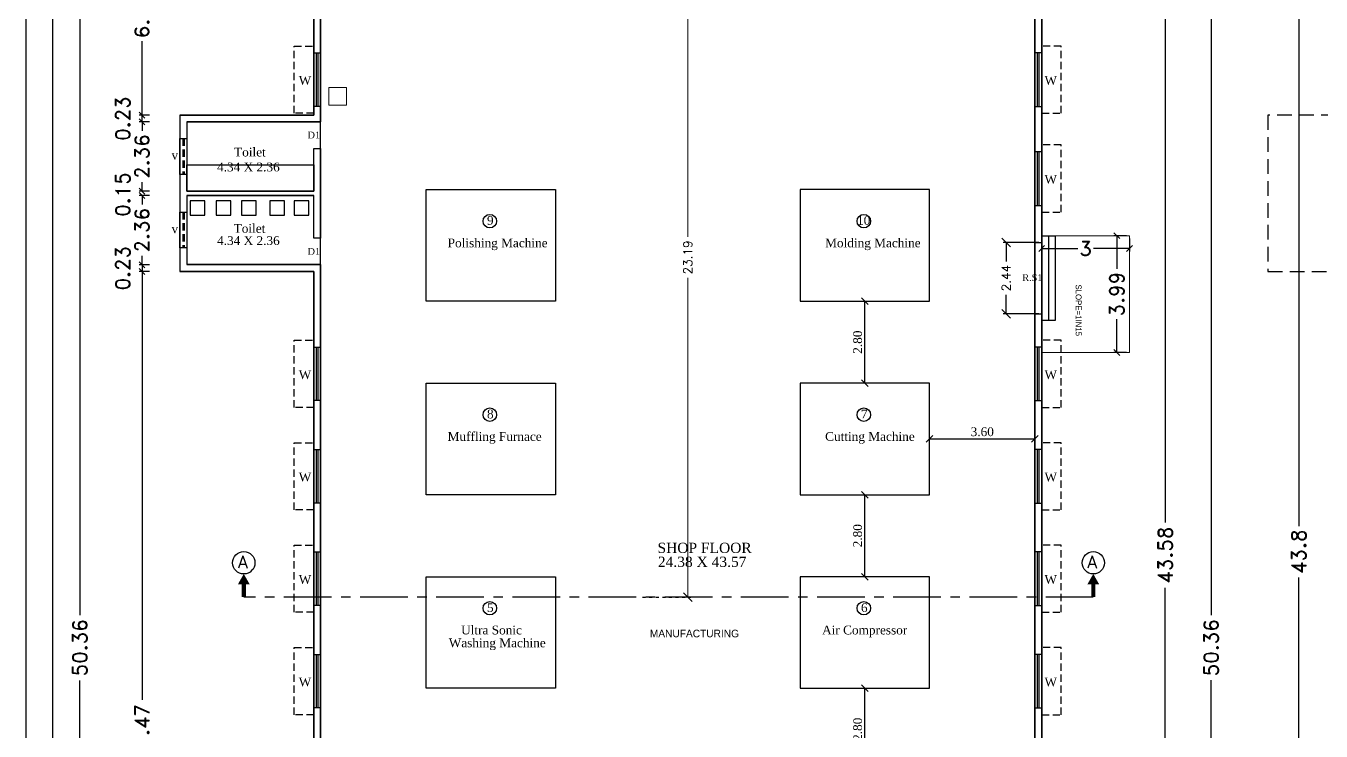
# Model space of a CAD drawing. Header units: metres. Extents: x 0 to 2856, y 0 to 1718.
# Drawn here: x 2689.32 to 2733.53, y 1627.21 to 1651.28 of the extents above; entities that cross this region are included whole.
import ezdxf
from ezdxf.enums import TextEntityAlignment as Align

# ---------------------------------------------------------------- set-up
doc = ezdxf.new("R2010")
doc.units = ezdxf.units.M
doc.header["$MEASUREMENT"] = 0
for name, pattern in [('CENTER', [2, 1.25, -0.25, 0.25, -0.25]), ('DOT2', [0.125, 0, -0.125]), ('HIDDEN', [0.375, 0.25, -0.125])]:
    doc.linetypes.add(name, pattern=pattern)
for name, color, linetype, lineweight in [('BLK_1_DA_RAMP_1', 1, 'Continuous', 0), ('BLK_1_FLR_0_DRINKING_WATER', 7, 'Continuous', 5), ('DIST_EXIT', 7, 'Continuous', 0)]:
    doc.layers.add(name, color=color, linetype=linetype, lineweight=lineweight)
doc.layers.add('BLK_1_FLR_0_BLT_UP_AREA', color=45, linetype='Continuous', plot=False)
for name, color, linetype in [('BLK_1_FLR_0_CARPET_AREA', 10, 'Continuous'), ('BLK_1_FLR_0_EXIT_WIDTH_DOOR', 2, 'Continuous'), ('BLK_1_FLR_0_REGULAR_ROOM_1', 4, 'Continuous'), ('BLK_1_FLR_0_URINAL', 235, 'Continuous'), ('BLK_1_FLR_0_WASH', 60, 'Continuous'), ('cen', 1, 'Continuous'), ('dim', 12, 'Continuous'), ('hid', 174, 'HIDDEN'), ('text', 7, 'Continuous'), ('TEXT1', 7, 'Continuous')]:
    doc.layers.add(name, color=color, linetype=linetype)
doc.styles.add('Ar Bold', font='times.ttf', dxfattribs={"width": 0.6, "height": 0.3})
doc.styles.add('J2', font='swissel.ttf', dxfattribs={"height": 4.75})
doc.styles.add('rd', font='romand.shx')
doc.styles.add('Tahoma', font='times.ttf', dxfattribs={"height": 0.3})
doc.dimstyles.new('Side open 400', dxfattribs={"dimtxt": 0.3, "dimasz": 0.18, "dimexe": 0.18, "dimexo": 0.0625, "dimgap": 0.09, "dimtad": 0, "dimzin": 4, "dimdsep": 46, "dimtxsty": 'Ar Bold', "dimblk": 'OBLIQUE', "dimcen": 0.09, "dimse1": 1, "dimse2": 1, "dimclrd": 8, "dimadec": 0, "dimazin": 0, "dimtfac": 1, "dimtix": 1, "dimtofl": 0, "dimtmove": 2, "dimatfit": 0, "dimfxl": 0, "dimtzin": 0, "dimarcsym": 0})
doc.dimstyles.get("Standard").update_dxf_attribs({"dimtxt": 3, "dimasz": 3, "dimexe": 1, "dimexo": 1, "dimgap": 0.09, "dimtad": 0, "dimdec": 4, "dimzin": 2, "dimdsep": 46, "dimlunit": 4, "dimtxsty": 'rd', "dimblk": 'OBLIQUE', "dimcen": 0.09, "dimclrd": 12, "dimclre": 12, "dimclrt": 5, "dimadec": 0, "dimazin": 0, "dimtfac": 1, "dimtdec": 4, "dimtix": 1, "dimtmove": 2, "dimatfit": 3, "dimfxl": 0, "dimtolj": 1, "dimtzin": 0, "dimarcsym": 0})

# ---------------------------------------------------------------- blocks, each defined once
blk = doc.blocks.new('A$C11E83227')
at = {"layer": 'cen'}
blk.add_lwpolyline([(0, 1.22), (0.23, 1.22), (0.23, 0), (0, 0)], close=True, dxfattribs=at)
at = {"layer": 'hid', "linetype": 'HIDDEN'}
for p, q in [((0.096, 1.22), (0.096, 0)), ((0.142, 1.22), (0.142, 0))]:
    blk.add_line(p, q, dxfattribs=at)
blk = doc.blocks.new('A$C6815115D')
at = {"layer": 'cen'}
for p, q in [((0.23, 0.145), (2.06, 0.145)), ((0.23, 0.09), (2.06, 0.09))]:
    blk.add_line(p, q, dxfattribs=at)
blk.add_lwpolyline([(0.23, 0.23), (2.06, 0.23), (2.06, 0), (0.23, 0)], close=True, dxfattribs=at)
at = {"layer": 'hid', "linetype": 'HIDDEN'}
blk.add_lwpolyline([(0, 0.23), (0, 0.9), (2.29, 0.9), (2.29, 0.23)], dxfattribs=at)
blk = doc.blocks.new('_Oblique')
at = {"color": 0, "linetype": 'ByBlock', "lineweight": -2}
blk.add_line((-0.5, -0.5), (0.5, 0.5), dxfattribs=at)
blk = doc.blocks.new('*D205')
at = {"color": 8, "lineweight": -2}
blk.add_line((2717.952, 1625.873), (2717.952, 1628.673), dxfattribs=at)
at = {"layer": 'Defpoints', "color": 0}
for p in [(2717.952, 1628.673), (2717.952, 1628.673), (2717.952, 1625.873)]:
    blk.add_point(p, dxfattribs=at)
at = {"color": 8, "lineweight": -2, "xscale": 0.23, "yscale": 0.23, "zscale": 0.23}
for p, rotation in [((2717.952, 1628.673), 90), ((2717.952, 1625.873), 270)]:
    blk.add_blockref('_Oblique', p, dxfattribs=dict(at, rotation=rotation))
at = {"insert": (2717.709, 1627.273), "char_height": 0.3, "attachment_point": 5, "rotation": 90, "style": 'Tahoma'}
blk.add_mtext('2.80', dxfattribs=at)
blk = doc.blocks.new('*D206')
at = {"color": 8, "lineweight": -2}
blk.add_line((2717.952, 1632.48), (2717.952, 1635.28), dxfattribs=at)
at = {"layer": 'Defpoints', "color": 0}
for p in [(2717.952, 1635.28), (2717.952, 1635.28), (2717.952, 1632.48)]:
    blk.add_point(p, dxfattribs=at)
at = {"color": 8, "lineweight": -2, "xscale": 0.23, "yscale": 0.23, "zscale": 0.23}
for p, rotation in [((2717.952, 1635.28), 90), ((2717.952, 1632.48), 270)]:
    blk.add_blockref('_Oblique', p, dxfattribs=dict(at, rotation=rotation))
at = {"insert": (2717.709, 1633.88), "char_height": 0.3, "attachment_point": 5, "rotation": 90, "style": 'Tahoma'}
blk.add_mtext('2.80', dxfattribs=at)
blk = doc.blocks.new('*D207')
at = {"color": 8, "lineweight": -2}
blk.add_line((2717.952, 1639.087), (2717.952, 1641.887), dxfattribs=at)
at = {"layer": 'Defpoints', "color": 0}
for p in [(2717.952, 1641.887), (2717.952, 1641.887), (2717.952, 1639.087)]:
    blk.add_point(p, dxfattribs=at)
at = {"color": 8, "lineweight": -2, "xscale": 0.23, "yscale": 0.23, "zscale": 0.23}
for p, rotation in [((2717.952, 1641.887), 90), ((2717.952, 1639.087), 270)]:
    blk.add_blockref('_Oblique', p, dxfattribs=dict(at, rotation=rotation))
at = {"insert": (2717.709, 1640.487), "char_height": 0.3, "attachment_point": 5, "rotation": 90, "style": 'Tahoma'}
blk.add_mtext('2.80', dxfattribs=at)
blk = doc.blocks.new('*D208')
at = {"color": 8, "lineweight": -2}
blk.add_line((2720.164, 1637.183), (2723.76, 1637.183), dxfattribs=at)
at = {"layer": 'Defpoints', "color": 0}
for p in [(2720.164, 1637.183), (2723.76, 1637.183), (2723.76, 1637.183)]:
    blk.add_point(p, dxfattribs=at)
at = {"color": 8, "lineweight": -2, "xscale": 0.23, "yscale": 0.23, "zscale": 0.23, "rotation": 180}
blk.add_blockref('_Oblique', (2720.164, 1637.183), dxfattribs=at)
at = {"color": 8, "lineweight": -2, "xscale": 0.23, "yscale": 0.23, "zscale": 0.23}
blk.add_blockref('_Oblique', (2723.76, 1637.183), dxfattribs=at)
at = {"insert": (2721.962, 1637.426), "char_height": 0.3, "attachment_point": 5, "style": 'Tahoma'}
blk.add_mtext('3.60', dxfattribs=at)
blk = doc.blocks.new('*D137')
at = {"layer": 'Defpoints', "color": 0}
for p in [(2727.851, 1655.007), (2728.21, 1655.007), (2727.851, 1611.43)]:
    blk.add_point(p, dxfattribs=at)
at = {"layer": 'dim', "color": 12, "lineweight": -2}
for p, q in [((2727.951, 1655.007), (2728.31, 1655.007)), ((2728.21, 1655.007), (2728.21, 1634.33)), ((2728.21, 1611.43), (2728.21, 1632.106)), ((2727.951, 1611.43), (2728.31, 1611.43))]:
    blk.add_line(p, q, dxfattribs=at)
at = {"layer": 'dim', "color": 12, "lineweight": -2, "xscale": 0.2, "yscale": 0.2, "zscale": 0.2}
for p, rotation in [((2728.21, 1655.007), 90), ((2728.21, 1611.43), 270)]:
    blk.add_blockref('_Oblique', p, dxfattribs=dict(at, rotation=rotation))
at = {"layer": 'dim', "color": 7, "insert": (2728.21, 1633.218), "char_height": 0.5, "attachment_point": 5, "rotation": 90, "style": 'rd'}
blk.add_mtext('\\A1;43.58', dxfattribs=at)
blk = doc.blocks.new('*D139')
at = {"layer": 'Defpoints', "color": 0}
for p in [(2729.417, 1655.236), (2729.776, 1655.236), (2729.417, 1604.878)]:
    blk.add_point(p, dxfattribs=at)
at = {"layer": 'dim', "color": 12, "lineweight": -2}
for p, q in [((2729.517, 1655.236), (2729.876, 1655.236)), ((2729.776, 1655.236), (2729.776, 1631.169)), ((2729.776, 1604.878), (2729.776, 1628.945)), ((2729.517, 1604.878), (2729.876, 1604.878))]:
    blk.add_line(p, q, dxfattribs=at)
at = {"layer": 'dim', "color": 12, "lineweight": -2, "xscale": 0.2, "yscale": 0.2, "zscale": 0.2}
for p, rotation in [((2729.776, 1655.236), 90), ((2729.776, 1604.878), 270)]:
    blk.add_blockref('_Oblique', p, dxfattribs=dict(at, rotation=rotation))
at = {"layer": 'dim', "color": 7, "insert": (2729.776, 1630.057), "char_height": 0.5, "attachment_point": 5, "rotation": 90, "style": 'rd'}
blk.add_mtext('\\A1;50.36', dxfattribs=at)
blk = doc.blocks.new('*D143')
at = {"layer": 'Defpoints', "color": 0}
for p in [(2693.281, 1655.006), (2693.64, 1655.006), (2693.64, 1648.234)]:
    blk.add_point(p, dxfattribs=at)
at = {"layer": 'dim', "color": 12, "lineweight": -2}
for p, q in [((2693.54, 1655.006), (2693.181, 1655.006)), ((2693.281, 1655.006), (2693.281, 1652.482)), ((2693.281, 1648.234), (2693.281, 1650.758)), ((2693.54, 1648.234), (2693.181, 1648.234))]:
    blk.add_line(p, q, dxfattribs=at)
at = {"layer": 'dim', "color": 12, "lineweight": -2, "xscale": 0.2, "yscale": 0.2, "zscale": 0.2}
for p, rotation in [((2693.281, 1655.006), 90), ((2693.281, 1648.234), 270)]:
    blk.add_blockref('_Oblique', p, dxfattribs=dict(at, rotation=rotation))
at = {"layer": 'dim', "color": 7, "insert": (2693.281, 1651.62), "char_height": 0.5, "attachment_point": 5, "rotation": 90, "style": 'rd'}
blk.add_mtext('\\A1;6.77', dxfattribs=at)
blk = doc.blocks.new('*D147')
at = {"layer": 'Defpoints', "color": 0}
for p in [(2693.281, 1648.234), (2693.64, 1648.234), (2693.64, 1648.006)]:
    blk.add_point(p, dxfattribs=at)
at = {"layer": 'dim', "color": 12, "lineweight": -2}
for p, q in [((2693.54, 1648.234), (2693.181, 1648.234)), ((2693.281, 1648.006), (2693.281, 1648.234)), ((2693.54, 1648.006), (2693.181, 1648.006))]:
    blk.add_line(p, q, dxfattribs=at)
at = {"layer": 'dim', "color": 12, "lineweight": -2, "xscale": 0.2, "yscale": 0.2, "zscale": 0.2}
for p, rotation in [((2693.281, 1648.234), 90), ((2693.281, 1648.006), 270)]:
    blk.add_blockref('_Oblique', p, dxfattribs=dict(at, rotation=rotation))
at = {"layer": 'dim', "color": 7, "insert": (2692.623, 1648.12), "char_height": 0.5, "attachment_point": 5, "rotation": 90, "style": 'rd'}
blk.add_mtext('\\A1;0.23', dxfattribs=at)
blk = doc.blocks.new('*D148')
at = {"layer": 'Defpoints', "color": 0}
for p in [(2693.281, 1648.006), (2693.64, 1648.006), (2693.64, 1645.642)]:
    blk.add_point(p, dxfattribs=at)
at = {"layer": 'dim', "color": 12, "lineweight": -2}
for p, q in [((2693.54, 1648.006), (2693.181, 1648.006)), ((2693.281, 1648.006), (2693.281, 1647.698)), ((2693.281, 1645.642), (2693.281, 1645.95)), ((2693.54, 1645.642), (2693.181, 1645.642))]:
    blk.add_line(p, q, dxfattribs=at)
at = {"layer": 'dim', "color": 12, "lineweight": -2, "xscale": 0.2, "yscale": 0.2, "zscale": 0.2}
for p, rotation in [((2693.281, 1648.006), 90), ((2693.281, 1645.642), 270)]:
    blk.add_blockref('_Oblique', p, dxfattribs=dict(at, rotation=rotation))
at = {"layer": 'dim', "color": 7, "insert": (2693.281, 1646.824), "char_height": 0.5, "attachment_point": 5, "rotation": 90, "style": 'rd'}
blk.add_mtext('\\A1;2.36', dxfattribs=at)
blk = doc.blocks.new('*D149')
at = {"layer": 'Defpoints', "color": 0}
for p in [(2693.281, 1645.642), (2693.64, 1645.642), (2693.64, 1645.492)]:
    blk.add_point(p, dxfattribs=at)
at = {"layer": 'dim', "color": 12, "lineweight": -2}
for p, q in [((2693.54, 1645.642), (2693.181, 1645.642)), ((2693.54, 1645.492), (2693.181, 1645.492)), ((2693.281, 1645.642), (2693.281, 1645.842)), ((2693.281, 1645.492), (2693.281, 1645.292))]:
    blk.add_line(p, q, dxfattribs=at)
at = {"layer": 'dim', "color": 12, "lineweight": -2, "xscale": 0.2, "yscale": 0.2, "zscale": 0.2}
for p, rotation in [((2693.281, 1645.642), 270), ((2693.281, 1645.492), 90)]:
    blk.add_blockref('_Oblique', p, dxfattribs=dict(at, rotation=rotation))
at = {"layer": 'dim', "color": 7, "insert": (2692.623, 1645.528), "char_height": 0.5, "attachment_point": 5, "rotation": 90, "style": 'rd'}
blk.add_mtext('\\A1;0.15', dxfattribs=at)
blk = doc.blocks.new('*D150')
at = {"layer": 'Defpoints', "color": 0}
for p in [(2693.281, 1642.9), (2693.64, 1643.129), (2693.64, 1642.9)]:
    blk.add_point(p, dxfattribs=at)
at = {"layer": 'dim', "color": 12, "lineweight": -2}
for p, q in [((2693.54, 1643.129), (2693.181, 1643.129)), ((2693.54, 1642.9), (2693.181, 1642.9)), ((2693.281, 1643.129), (2693.281, 1642.9))]:
    blk.add_line(p, q, dxfattribs=at)
at = {"layer": 'dim', "color": 12, "lineweight": -2, "xscale": 0.2, "yscale": 0.2, "zscale": 0.2}
for p, rotation in [((2693.281, 1643.129), 90), ((2693.281, 1642.9), 270)]:
    blk.add_blockref('_Oblique', p, dxfattribs=dict(at, rotation=rotation))
at = {"layer": 'dim', "color": 7, "insert": (2692.623, 1643.014), "char_height": 0.5, "attachment_point": 5, "rotation": 90, "style": 'rd'}
blk.add_mtext('\\A1;0.23', dxfattribs=at)
blk = doc.blocks.new('*D151')
at = {"layer": 'Defpoints', "color": 0}
for p in [(2693.64, 1645.492), (2693.281, 1643.129), (2693.64, 1643.129)]:
    blk.add_point(p, dxfattribs=at)
at = {"layer": 'dim', "color": 12, "lineweight": -2}
for p, q in [((2693.54, 1645.492), (2693.181, 1645.492)), ((2693.281, 1645.492), (2693.281, 1645.184)), ((2693.281, 1643.129), (2693.281, 1643.437)), ((2693.54, 1643.129), (2693.181, 1643.129))]:
    blk.add_line(p, q, dxfattribs=at)
at = {"layer": 'dim', "color": 12, "lineweight": -2, "xscale": 0.2, "yscale": 0.2, "zscale": 0.2}
for p, rotation in [((2693.281, 1645.492), 90), ((2693.281, 1643.129), 270)]:
    blk.add_blockref('_Oblique', p, dxfattribs=dict(at, rotation=rotation))
at = {"layer": 'dim', "color": 7, "insert": (2693.281, 1644.31), "char_height": 0.5, "attachment_point": 5, "rotation": 90, "style": 'rd'}
blk.add_mtext('\\A1;2.36', dxfattribs=at)
blk = doc.blocks.new('*D152')
at = {"layer": 'Defpoints', "color": 0}
for p in [(2691.161, 1655.234), (2691.52, 1655.234), (2691.52, 1604.876)]:
    blk.add_point(p, dxfattribs=at)
at = {"layer": 'dim', "color": 12, "lineweight": -2}
for p, q in [((2691.42, 1655.234), (2691.061, 1655.234)), ((2691.161, 1655.234), (2691.161, 1631.167)), ((2691.161, 1604.876), (2691.161, 1628.943)), ((2691.42, 1604.876), (2691.061, 1604.876))]:
    blk.add_line(p, q, dxfattribs=at)
at = {"layer": 'dim', "color": 12, "lineweight": -2, "xscale": 0.2, "yscale": 0.2, "zscale": 0.2}
for p, rotation in [((2691.161, 1655.234), 90), ((2691.161, 1604.876), 270)]:
    blk.add_blockref('_Oblique', p, dxfattribs=dict(at, rotation=rotation))
at = {"layer": 'dim', "color": 7, "insert": (2691.161, 1630.055), "char_height": 0.5, "attachment_point": 5, "rotation": 90, "style": 'rd'}
blk.add_mtext('\\A1;50.36', dxfattribs=at)
blk = doc.blocks.new('*D153')
at = {"layer": 'Defpoints', "color": 0}
for p in [(2693.64, 1642.9), (2693.281, 1611.428), (2693.64, 1611.428)]:
    blk.add_point(p, dxfattribs=at)
at = {"layer": 'dim', "color": 12, "lineweight": -2}
for p, q in [((2693.54, 1642.9), (2693.181, 1642.9)), ((2693.281, 1642.9), (2693.281, 1628.276)), ((2693.281, 1611.428), (2693.281, 1626.052)), ((2693.54, 1611.428), (2693.181, 1611.428))]:
    blk.add_line(p, q, dxfattribs=at)
at = {"layer": 'dim', "color": 12, "lineweight": -2, "xscale": 0.2, "yscale": 0.2, "zscale": 0.2}
for p, rotation in [((2693.281, 1642.9), 90), ((2693.281, 1611.428), 270)]:
    blk.add_blockref('_Oblique', p, dxfattribs=dict(at, rotation=rotation))
at = {"layer": 'dim', "color": 7, "insert": (2693.281, 1627.164), "char_height": 0.5, "attachment_point": 5, "rotation": 90, "style": 'rd'}
blk.add_mtext('\\A1;31.47', dxfattribs=at)
blk = doc.blocks.new('*D174')
at = {"layer": 'Defpoints', "color": 0}
for p in [(2733.123, 1655.236), (2732.763, 1611.431), (2733.123, 1611.431)]:
    blk.add_point(p, dxfattribs=at)
at = {"layer": 'dim', "color": 12, "lineweight": -2}
for p, q in [((2733.023, 1655.236), (2732.663, 1655.236)), ((2732.763, 1655.236), (2732.763, 1634.207)), ((2732.763, 1611.431), (2732.763, 1632.459)), ((2733.023, 1611.431), (2732.663, 1611.431))]:
    blk.add_line(p, q, dxfattribs=at)
at = {"layer": 'dim', "color": 12, "lineweight": -2, "xscale": 0.2, "yscale": 0.2, "zscale": 0.2}
for p, rotation in [((2732.763, 1655.236), 90), ((2732.763, 1611.431), 270)]:
    blk.add_blockref('_Oblique', p, dxfattribs=dict(at, rotation=rotation))
at = {"layer": 'dim', "color": 7, "insert": (2732.763, 1633.333), "char_height": 0.5, "attachment_point": 5, "rotation": 90, "style": 'rd'}
blk.add_mtext('\\A1;43.8', dxfattribs=at)
blk = doc.blocks.new('*D104')
at = {"layer": 'BLK_1_FLR_0_EXIT_WIDTH_DOOR', "color": 12, "lineweight": -2}
for p, q in [((2723.89, 1643.892), (2722.675, 1643.892)), ((2722.775, 1643.892), (2722.775, 1643.244)), ((2722.775, 1641.454), (2722.775, 1642.102)), ((2723.89, 1641.454), (2722.675, 1641.454))]:
    blk.add_line(p, q, dxfattribs=at)
at = {"layer": 'Defpoints', "color": 0}
for p in [(2723.99, 1643.892), (2722.775, 1641.454), (2723.99, 1641.454)]:
    blk.add_point(p, dxfattribs=at)
at = {"layer": 'BLK_1_FLR_0_EXIT_WIDTH_DOOR', "color": 12, "lineweight": -2, "xscale": 0.3, "yscale": 0.3, "zscale": 0.3}
for p, rotation in [((2722.775, 1643.892), 90), ((2722.775, 1641.454), 270)]:
    blk.add_blockref('_Oblique', p, dxfattribs=dict(at, rotation=rotation))
at = {"layer": 'BLK_1_FLR_0_EXIT_WIDTH_DOOR', "color": 7, "insert": (2722.775, 1642.673), "char_height": 0.3, "attachment_point": 5, "rotation": 90, "style": 'rd'}
blk.add_mtext('\\A1;2.44', dxfattribs=at)
blk = doc.blocks.new('*D229')
at = {"layer": 'Defpoints', "color": 0}
for p in [(2711.245, 1654.975), (2711.909, 1654.975), (2710.269, 1631.783)]:
    blk.add_point(p, dxfattribs=at)
at = {"layer": 'DIST_EXIT', "linetype": 'DOT2', "lineweight": -2}
for p, q in [((2711.345, 1654.975), (2712.009, 1654.975)), ((2710.369, 1631.783), (2712.009, 1631.783))]:
    blk.add_line(p, q, dxfattribs=at)
at = {"layer": 'DIST_EXIT'}
for p, q in [((2711.909, 1654.975), (2711.909, 1644.079)), ((2711.909, 1631.783), (2711.909, 1642.679))]:
    blk.add_line(p, q, dxfattribs=at)
at = {"layer": 'DIST_EXIT', "xscale": 0.3, "yscale": 0.3, "zscale": 0.3}
for p, rotation in [((2711.909, 1654.975), 90), ((2711.909, 1631.783), 270)]:
    blk.add_blockref('_Oblique', p, dxfattribs=dict(at, rotation=rotation))
at = {"layer": 'DIST_EXIT', "insert": (2711.909, 1643.379), "char_height": 0.3, "attachment_point": 5, "rotation": 90, "style": 'rd'}
blk.add_mtext('\\A1;23.19', dxfattribs=at)
blk = doc.blocks.new('*D266')
at = {"layer": 'BLK_1_DA_RAMP_1', "color": 1, "lineweight": -2}
for p, q in [((2723.99, 1644.021), (2723.99, 1643.582)), ((2726.99, 1644.021), (2726.99, 1643.582)), ((2723.99, 1643.682), (2725.223, 1643.682)), ((2726.99, 1643.682), (2725.757, 1643.682))]:
    blk.add_line(p, q, dxfattribs=at)
at = {"layer": 'Defpoints', "color": 0}
for p in [(2723.99, 1644.121), (2726.99, 1644.121), (2723.99, 1643.682)]:
    blk.add_point(p, dxfattribs=at)
at = {"layer": 'BLK_1_DA_RAMP_1', "color": 1, "lineweight": -2, "xscale": 0.2, "yscale": 0.2, "zscale": 0.2, "rotation": 180}
blk.add_blockref('_Oblique', (2723.99, 1643.682), dxfattribs=at)
at = {"layer": 'BLK_1_DA_RAMP_1', "color": 1, "lineweight": -2, "xscale": 0.2, "yscale": 0.2, "zscale": 0.2}
blk.add_blockref('_Oblique', (2726.99, 1643.682), dxfattribs=at)
at = {"layer": 'BLK_1_DA_RAMP_1', "color": 1, "insert": (2725.49, 1643.682), "char_height": 0.5, "attachment_point": 5, "style": 'rd'}
blk.add_mtext('\\A1;3', dxfattribs=at)
blk = doc.blocks.new('*D267')
at = {"layer": 'BLK_1_DA_RAMP_1', "color": 2, "lineweight": -2}
for p, q in [((2726.89, 1644.121), (2726.455, 1644.121)), ((2726.555, 1644.121), (2726.555, 1642.989)), ((2726.555, 1640.134), (2726.555, 1641.266)), ((2726.89, 1640.134), (2726.455, 1640.134))]:
    blk.add_line(p, q, dxfattribs=at)
at = {"layer": 'Defpoints', "color": 0}
for p in [(2726.555, 1644.121), (2726.99, 1644.121), (2726.99, 1640.134)]:
    blk.add_point(p, dxfattribs=at)
at = {"layer": 'BLK_1_DA_RAMP_1', "color": 2, "lineweight": -2, "xscale": 0.2, "yscale": 0.2, "zscale": 0.2}
for p, rotation in [((2726.555, 1644.121), 90), ((2726.555, 1640.134), 270)]:
    blk.add_blockref('_Oblique', p, dxfattribs=dict(at, rotation=rotation))
at = {"layer": 'BLK_1_DA_RAMP_1', "color": 2, "insert": (2726.555, 1642.127), "char_height": 0.5, "attachment_point": 5, "rotation": 90, "style": 'rd'}
blk.add_mtext('\\A1;3.99', dxfattribs=at)

msp = doc.modelspace()

# ---------------------------------------------------------------- linework, layer by layer
for p, q in [((2699.149, 1648.236), (2699.149, 1655.236)), ((2723.99, 1655.236), (2723.99, 1604.878)), ((2699.379, 1611.431), (2699.379, 1655.006)), ((2723.76, 1655.006), (2723.76, 1643.892)), ((2723.99, 1648.238), (2723.99, 1649.758)), ((2694.577, 1648.236), (2699.149, 1648.236)), ((2694.577, 1648.236), (2694.577, 1642.902)), ((2694.807, 1648.006), (2699.379, 1648.006)), ((2694.807, 1648.006), (2694.807, 1645.644)), ((2699.149, 1645.644), (2699.149, 1647.096)), ((2699.149, 1647.096), (2699.379, 1647.096)), ((2694.807, 1645.644), (2699.149, 1645.644)), ((2694.807, 1645.494), (2694.807, 1643.132)), ((2694.807, 1645.494), (2699.149, 1645.494)), ((2699.149, 1644.042), (2699.149, 1645.494)), ((2699.379, 1644.042), (2699.149, 1644.042)), ((2723.76, 1643.892), (2723.99, 1643.892)), ((2723.99, 1644.121), (2724.45, 1644.121)), ((2724.22, 1644.121), (2724.22, 1641.224)), ((2724.45, 1644.121), (2724.45, 1641.224)), ((2699.149, 1642.902), (2694.577, 1642.902)), ((2699.379, 1643.132), (2694.807, 1643.132)), ((2699.149, 1604.878), (2699.149, 1642.902)), ((2723.76, 1641.454), (2723.76, 1614.098)), ((2723.76, 1641.454), (2723.99, 1641.454)), ((2724.45, 1641.224), (2723.99, 1641.224))]:
    msp.add_line(p, q)
at = {"linetype": 'CENTER', "ltscale": 1.3}
msp.add_line((2725.751, 1631.783), (2696.755, 1631.783), dxfattribs=at)
at = {"color": 30}
for points in [[(2689.318, 1574.683), (2855.825, 1574.683), (2855.825, 1690.613), (2689.318, 1690.613)], [(2690.223, 1575.588), (2854.92, 1575.588), (2854.92, 1689.708), (2690.223, 1689.708), (2690.223, 1575.588)]]:
    msp.add_lwpolyline(points, close=True, dxfattribs=at)
for points in [[(2702.975, 1645.693), (2707.398, 1645.693), (2707.398, 1641.887), (2702.975, 1641.887)], [(2720.164, 1645.693), (2715.741, 1645.693), (2715.741, 1641.887), (2720.164, 1641.887)], [(2702.975, 1639.087), (2707.398, 1639.087), (2707.398, 1635.28), (2702.975, 1635.28)], [(2720.164, 1639.087), (2715.741, 1639.087), (2715.741, 1635.28), (2720.164, 1635.28)], [(2702.975, 1632.48), (2707.398, 1632.48), (2707.398, 1628.673), (2702.975, 1628.673)], [(2720.164, 1632.48), (2715.741, 1632.48), (2715.741, 1628.673), (2720.164, 1628.673)]]:
    msp.add_lwpolyline(points, close=True)
at = {"color": 12}
for points, const_width in [([(2696.755, 1632.219), (2696.755, 1631.783)], 0.143), ([(2725.751, 1632.219), (2725.751, 1631.783)], 0.143), ([(2725.751, 1632.086), (2725.751, 1631.783)], 0.0991)]:
    msp.add_lwpolyline(points, dxfattribs=dict(at, const_width=const_width))
for centre, radius in [((2705.153, 1644.618), 0.23), ((2717.918, 1644.618), 0.23), ((2705.153, 1638.011), 0.23), ((2717.918, 1638.011), 0.23), ((2696.755, 1632.956), 0.38), ((2725.751, 1632.956), 0.38), ((2705.153, 1631.405), 0.23), ((2717.918, 1631.405), 0.23)]:
    msp.add_circle(centre, radius)
for points in [[(2696.553, 1632.219), (2696.958, 1632.219), (2696.755, 1632.576)], [(2725.549, 1632.219), (2725.953, 1632.219), (2725.751, 1632.576)]]:
    msp.add_solid(points, dxfattribs=at)
at = {"layer": 'BLK_1_DA_RAMP_1'}
msp.add_lwpolyline([(2723.99, 1644.121), (2726.99, 1644.121), (2726.99, 1640.134), (2723.99, 1640.134)], close=True, dxfattribs=at)
at = {"layer": 'BLK_1_FLR_0_BLT_UP_AREA', "color": 45}
msp.add_lwpolyline([(2723.99, 1655.236), (2699.149, 1655.236), (2699.149, 1648.236), (2694.577, 1648.236), (2694.577, 1642.902), (2699.149, 1642.902), (2699.149, 1604.878), (2723.99, 1604.878)], close=True, dxfattribs=at)
at = {"layer": 'BLK_1_FLR_0_CARPET_AREA', "color": 1}
for points in [[(2699.379, 1655.006), (2699.379, 1648.006), (2694.807, 1648.006), (2694.807, 1645.644), (2699.149, 1645.644), (2699.149, 1647.096), (2699.379, 1647.096), (2699.379, 1644.042), (2699.149, 1644.042), (2699.149, 1645.494), (2694.807, 1645.494), (2694.807, 1643.132), (2699.379, 1643.132), (2699.379, 1611.431)], [(2723.76, 1611.431), (2723.76, 1655.006)]]:
    msp.add_lwpolyline(points, dxfattribs=at)
at = {"layer": 'BLK_1_FLR_0_DRINKING_WATER'}
msp.add_lwpolyline([(2699.657, 1648.575), (2700.257, 1648.575), (2700.257, 1649.175), (2699.657, 1649.175)], close=True, dxfattribs=at)
at = {"layer": 'BLK_1_FLR_0_REGULAR_ROOM_1', "color": 4}
msp.add_lwpolyline([(2699.379, 1655.006), (2723.76, 1655.006), (2723.76, 1611.431), (2699.379, 1611.431)], close=True, dxfattribs=at)
at = {"layer": 'BLK_1_FLR_0_URINAL'}
msp.add_lwpolyline([(2699.149, 1645.644), (2694.807, 1645.644), (2694.807, 1646.536), (2699.149, 1646.536)], close=True, dxfattribs=at)
at = {"layer": 'BLK_1_FLR_0_WASH', "color": 60}
for points in [[(2694.92, 1644.816), (2695.42, 1644.816), (2695.42, 1645.316), (2694.92, 1645.316)], [(2695.812, 1644.816), (2696.312, 1644.816), (2696.312, 1645.316), (2695.812, 1645.316)], [(2696.679, 1644.816), (2697.179, 1644.816), (2697.179, 1645.316), (2696.679, 1645.316)], [(2697.649, 1644.816), (2698.149, 1644.816), (2698.149, 1645.316), (2697.649, 1645.316)], [(2698.477, 1644.816), (2698.977, 1644.816), (2698.977, 1645.316), (2698.477, 1645.316)]]:
    msp.add_lwpolyline(points, close=True, dxfattribs=at)
at = {"layer": 'hid', "linetype": 'HIDDEN', "lineweight": -2, "ltscale": 2}
msp.add_lwpolyline([(2736.278, 1648.236), (2731.706, 1648.236), (2731.706, 1642.902), (2736.278, 1642.902)], dxfattribs=at)

# ---------------------------------------------------------------- block references
for p, rotation in [((2699.379, 1648.304), 90.00000000000004), ((2699.379, 1638.26), 90), ((2699.379, 1634.763), 90), ((2699.379, 1631.266), 90), ((2699.379, 1627.77), 90)]:
    msp.add_blockref('A$C6815115D', p, dxfattribs=dict(rotation=rotation))
at = {"xscale": -1, "rotation": 270}
for p in [(2723.76, 1648.304), (2723.76, 1644.927), (2723.76, 1638.26), (2723.76, 1634.763), (2723.76, 1631.266), (2723.76, 1627.77)]:
    msp.add_blockref('A$C6815115D', p, dxfattribs=at)
for p in [(2694.577, 1646.215), (2694.577, 1643.703)]:
    msp.add_blockref('A$C11E83227', p)

# ---------------------------------------------------------------- texts
at = {"style": 'Tahoma'}
for s, height, p in [('W', 0.3, (2698.632, 1649.274)), ('W', 0.3, (2724.086, 1649.274)), ('D1', 0.23, (2698.935, 1647.442)), ('v', 0.3, (2694.288, 1646.718)), (' Toilet', 0.3, (2696.31, 1646.825)), ('4.34 X 2.36', 0.3, (2695.843, 1646.316)), ('W', 0.3, (2724.086, 1645.898)), ('9', 0.3, (2705.056, 1644.491)), ('10', 0.3, (2717.689, 1644.491)), ('v', 0.3, (2694.288, 1644.206)), (' Toilet', 0.3, (2696.296, 1644.22)), ('4.34 X 2.36', 0.3, (2695.843, 1643.804)), ('D1', 0.23, (2698.935, 1643.47)), ('Polishing Machine', 0.3, (2703.714, 1643.725)), ('Molding Machine', 0.3, (2716.598, 1643.725)), ('R.S1', 0.23, (2723.329, 1642.573)), ('W', 0.3, (2698.632, 1639.23)), ('W', 0.3, (2724.086, 1639.23)), ('8', 0.3, (2705.056, 1637.884)), ('7', 0.3, (2717.821, 1637.884)), ('Muffling Furnace', 0.3, (2703.714, 1637.118)), ('Cutting Machine', 0.3, (2716.598, 1637.118)), ('W', 0.3, (2698.632, 1635.734)), ('W', 0.3, (2724.086, 1635.734)), ('SHOP FLOOR', 0.35, (2710.876, 1633.291)), ('24.38 X 43.57', 0.35, (2710.889, 1632.815)), ('W', 0.3, (2698.632, 1632.237)), ('W', 0.3, (2724.086, 1632.237)), ('5', 0.3, (2705.056, 1631.277)), ('6', 0.3, (2717.821, 1631.277)), ('Ultra Sonic', 0.3, (2704.173, 1630.511)), ('Air Compressor', 0.3, (2716.494, 1630.511)), ('Washing Machine', 0.3, (2703.752, 1630.073)), ('W', 0.3, (2698.632, 1628.74)), ('W', 0.3, (2724.086, 1628.74))]:
    msp.add_text(s, height=height, dxfattribs=at).set_placement(p)
at = {"layer": 'BLK_1_DA_RAMP_1', "insert": (2725.35, 1641.576), "char_height": 0.2, "width": 2.4, "attachment_point": 2, "rotation": 270}
msp.add_mtext('SLOPE=1IN15', dxfattribs=at)
at = {"layer": 'text', "style": 'rd'}
for p in [(2696.554, 1632.767), (2725.55, 1632.767)]:
    msp.add_text('A', height=0.428, dxfattribs=at).set_placement(p)
at = {"layer": 'TEXT1', "style": 'J2', "width": 0.96}
msp.add_attdef('MANUFACTURING', text='L0-09W1', height=0.2585, dxfattribs=at).set_placement((2712.137, 1630.413), align=Align.CENTER)

# ---------------------------------------------------------------- dimensions: what is measured, and where the dimension line sits
for p1, p2, picture, middle in [((2717.952, 1639.087), (2717.952, 1641.887), '*D207', (2717.709, 1640.487)), ((2720.164, 1637.183), (2723.76, 1637.183), '*D208', (2721.962, 1637.426)), ((2717.952, 1632.48), (2717.952, 1635.28), '*D206', (2717.709, 1633.88)), ((2717.952, 1625.873), (2717.952, 1628.673), '*D205', (2717.709, 1627.273))]:
    dim = msp.add_aligned_dim(p1=p1, p2=p2, distance=0, dimstyle='Side open 400', override={"dimtxt": 0.35, "dimasz": 0.23, "dimtad": 1, "dimtxsty": 'Tahoma', "dimclrt": 256, "dimfxl": 100, "dimfxlon": 1, "dimarcsym": 1})
    dim.commit()
    dim.dimension.update_dxf_attribs({"geometry": picture, "text_midpoint": middle})
at = {"layer": 'BLK_1_DA_RAMP_1', "color": 2}
dim = msp.add_linear_dim(base=(2726.555, 1644.121), p1=(2726.99, 1640.134), p2=(2726.99, 1644.121), angle=270, dimstyle='Standard', override={"dimscale": 0.1, "dimtxt": 5, "dimasz": 2, "dimgap": 1, "dimdec": 2, "dimzin": 8, "dimlunit": 2, "dimpost": '\\X', "dimclrd": 2, "dimclre": 2, "dimclrt": 2, "dimtdec": 2, "dimtofl": 0, "dimfxl": 0.18, "dimarcsym": 1}, dxfattribs=at)
dim.commit()
dim.dimension.update_dxf_attribs({"geometry": '*D267', "text_midpoint": (2726.555, 1642.127)})
at = {"layer": 'BLK_1_DA_RAMP_1', "color": 1}
dim = msp.add_linear_dim(base=(2723.99, 1643.682), p1=(2726.99, 1644.121), p2=(2723.99, 1644.121), angle=180, dimstyle='Standard', override={"dimscale": 0.1, "dimtxt": 5, "dimasz": 2, "dimgap": 1, "dimdec": 2, "dimzin": 8, "dimlunit": 2, "dimpost": '\\X', "dimclrd": 1, "dimclre": 1, "dimclrt": 1, "dimtdec": 2, "dimtofl": 0, "dimfxl": 0.18, "dimarcsym": 1}, dxfattribs=at)
dim.commit()
dim.dimension.update_dxf_attribs({"geometry": '*D266', "text_midpoint": (2725.49, 1643.682)})
at = {"layer": 'BLK_1_FLR_0_EXIT_WIDTH_DOOR'}
dim = msp.add_aligned_dim(p1=(2723.99, 1643.892), p2=(2723.99, 1641.454), distance=-1.215, dimstyle='Standard', override={"dimscale": 0.1, "dimgap": 1, "dimdec": 2, "dimzin": 8, "dimlunit": 2, "dimpost": '\\X', "dimclrt": 7, "dimtdec": 2, "dimtofl": 0, "dimfxl": 0, "dimarcsym": 2}, dxfattribs=at)
dim.commit()
dim.dimension.update_dxf_attribs({"geometry": '*D104', "text_midpoint": (2722.775, 1642.673)})
at = {"layer": 'dim'}
for base, p1, p2, angle, picture, middle in [((2691.161, 1655.234), (2691.52, 1604.876), (2691.52, 1655.234), 270, '*D152', (2691.161, 1630.055)), ((2729.776, 1655.236), (2729.417, 1604.878), (2729.417, 1655.236), 270, '*D139', (2729.776, 1630.057)), ((2732.7632, 1611.431), (2733.1226, 1655.2356), (2733.1226, 1611.431), 90, '*D174', (2732.7632, 1633.3333)), ((2693.281, 1655.006), (2693.64, 1648.234), (2693.64, 1655.006), 270, '*D143', (2693.281, 1651.62)), ((2728.21, 1655.007), (2727.851, 1611.43), (2727.851, 1655.007), 270, '*D137', (2728.21, 1633.218)), ((2693.281, 1648.006), (2693.64, 1645.642), (2693.64, 1648.006), 270, '*D148', (2693.281, 1646.824)), ((2693.281, 1643.129), (2693.64, 1645.492), (2693.64, 1643.129), 90, '*D151', (2693.281, 1644.31)), ((2693.281, 1611.428), (2693.64, 1642.9), (2693.64, 1611.428), 90, '*D153', (2693.281, 1627.164))]:
    dim = msp.add_linear_dim(base=base, p1=p1, p2=p2, angle=angle, dimstyle='Standard', override={"dimscale": 0.1, "dimtxt": 5, "dimasz": 2, "dimgap": 1, "dimdec": 2, "dimzin": 8, "dimlunit": 2, "dimpost": '\\X', "dimclrt": 7, "dimtdec": 2, "dimtofl": 0, "dimfxl": 0.18, "dimarcsym": 1}, dxfattribs=at)
    dim.commit()
    dim.dimension.update_dxf_attribs({"geometry": picture, "text_midpoint": middle})
for base, p1, p2, angle, picture, middle in [((2693.281, 1648.234), (2693.64, 1648.006), (2693.64, 1648.234), 270, '*D147', (2692.623, 1648.12)), ((2693.281, 1645.642), (2693.64, 1645.492), (2693.64, 1645.642), 270, '*D149', (2692.623, 1645.528)), ((2693.281, 1642.9), (2693.64, 1643.129), (2693.64, 1642.9), 90, '*D150', (2692.623, 1643.014))]:
    dim = msp.add_linear_dim(base=base, p1=p1, p2=p2, angle=angle, dimstyle='Standard', override={"dimscale": 0.1, "dimtxt": 5, "dimasz": 2, "dimgap": 1, "dimdec": 2, "dimzin": 8, "dimlunit": 2, "dimpost": '\\X', "dimclrt": 7, "dimtdec": 2, "dimtofl": 0, "dimfxl": 0.18, "dimarcsym": 1}, dxfattribs=at)
    dim.commit()
    dim.dimension.update_dxf_attribs({"geometry": picture, "text_midpoint": middle, "dimtype": 160})
at = {"layer": 'DIST_EXIT'}
dim = msp.add_linear_dim(base=(2711.909, 1654.975), p1=(2710.269, 1631.783), p2=(2711.245, 1654.975), angle=90, dimstyle='Standard', override={"dimscale": 0.1, "dimgap": 1, "dimdec": 2, "dimzin": 8, "dimlunit": 2, "dimpost": '\\X', "dimclrd": 256, "dimclre": 256, "dimclrt": 256, "dimtdec": 2, "dimtofl": 0, "dimfxl": 0, "dimtfillclr": 256, "dimlwd": 65535, "dimarcsym": 2}, dxfattribs=at)
dim.commit()
dim.dimension.update_dxf_attribs({"geometry": '*D229', "text_midpoint": (2711.909, 1643.379)})

doc.saveas('drawing.dxf')
